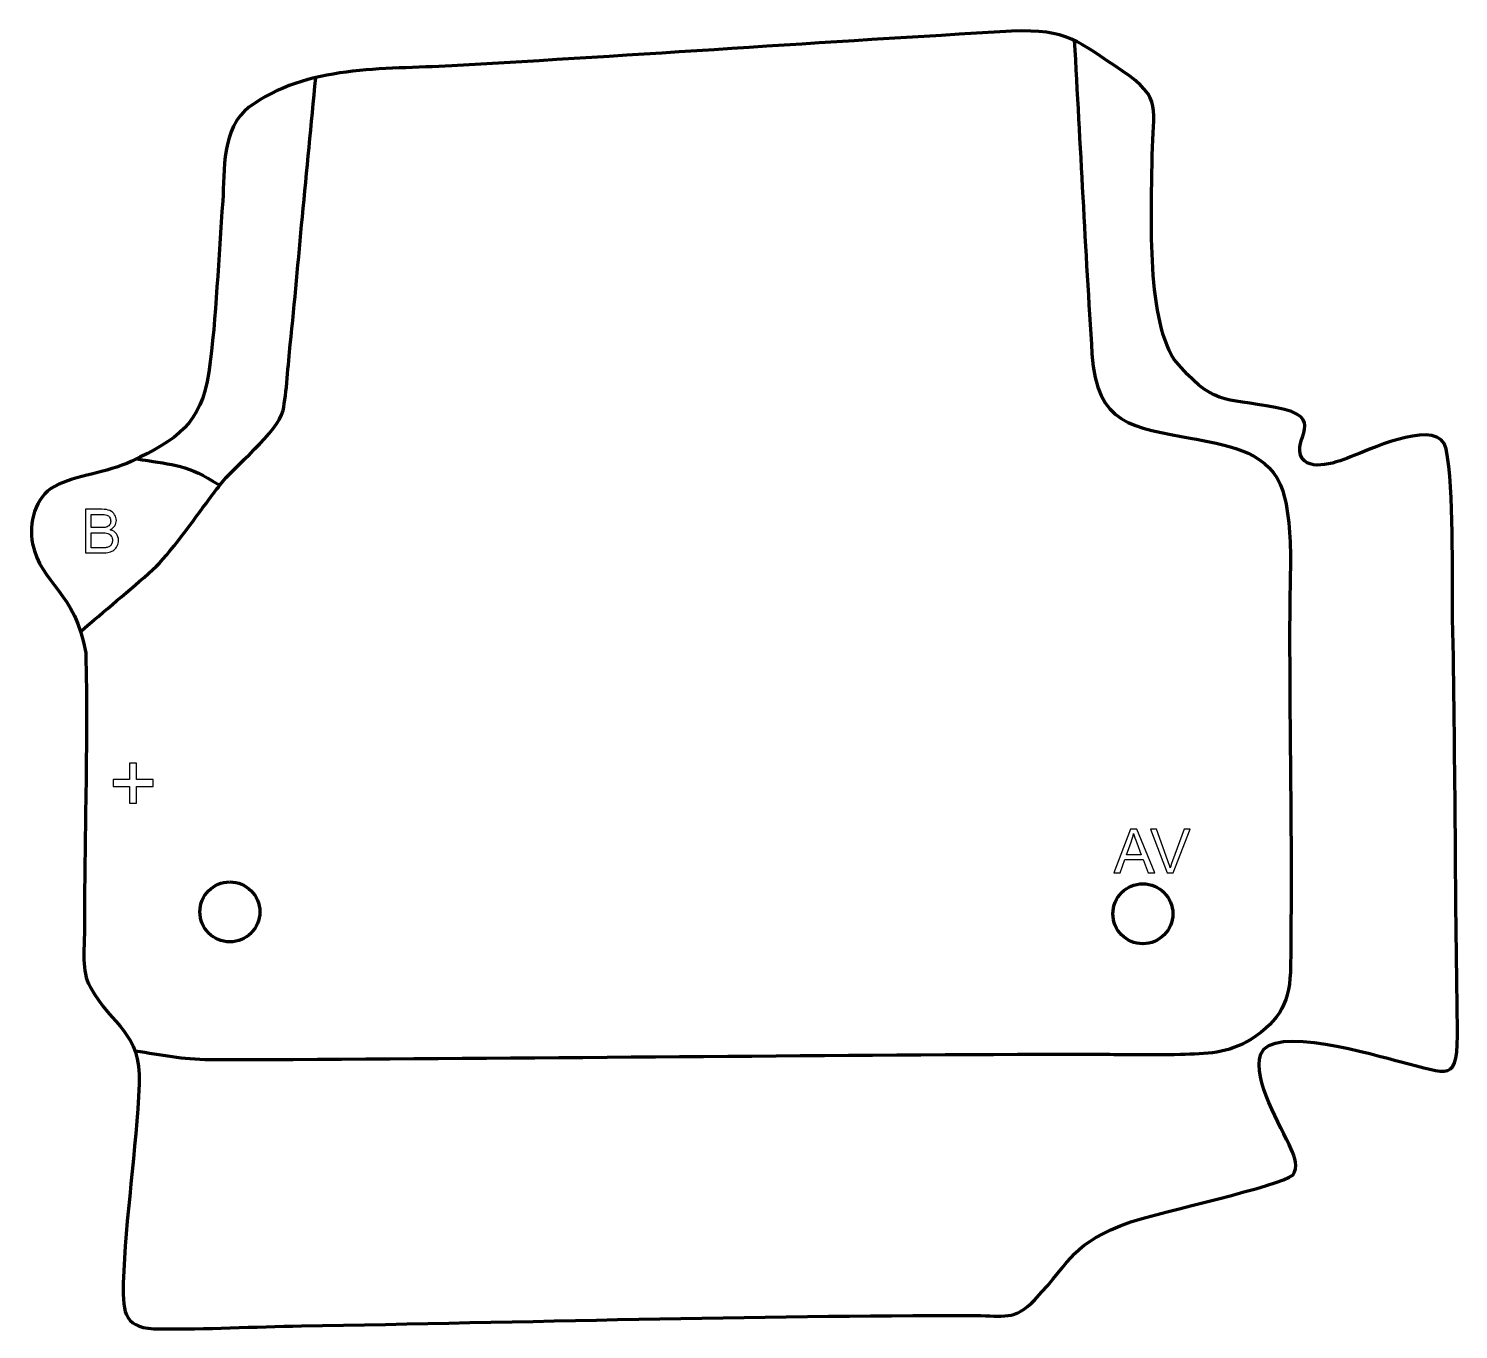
# Model space of a CAD drawing. Header units: millimetres. Extents: x -575 to 21, y 75 to 618.
import ezdxf

# ---------------------------------------------------------------- set-up
doc = ezdxf.new("R2010")
doc.units = ezdxf.units.MM
doc.header["$MEASUREMENT"] = 0
doc.layers.add('layer 2', color=7, linetype='Continuous')
doc.layers.add('layer 3', color=7, linetype='Continuous')

msp = doc.modelspace()

# ---------------------------------------------------------------- linework, layer by layer
at = {"layer": 'layer 2', "color": 242, "lineweight": 200}
for centre in [(-491.5299, 249.3175), (-110.7944, 248.5238)]:
    msp.add_ellipse(centre, major_axis=(0, 12.5), ratio=1, dxfattribs=at)
at = {"layer": 'layer 2', "color": 140, "lineweight": 158}
for points, knots in [([(-139.4078, 612.7038), (-136.9403, 569.1326), (-134.7836, 525.5469), (-132.011, 481.993), (-132.011, 481.993), (-130.1218, 452.4077), (-115.2024, 451.2815), (-90.1922, 446.7115), (-90.1922, 446.7115), (-90.1922, 446.7115), (-88.4701, 446.3968), (-88.4701, 446.3968), (-88.4701, 446.3968), (-74.205, 443.6999), (-57.1952, 440.5835), (-52.4532, 424.8), (-52.4532, 424.8), (-49.6119, 415.3427), (-49.1797, 403.8034), (-49.261, 393.9488), (-49.261, 393.9488), (-49.261, 393.9488), (-49.2729, 392.5112), (-49.2729, 392.5112), (-49.2729, 392.5112), (-49.3406, 387.0698), (-49.4998, 381.6311), (-49.5465, 376.1898), (-49.5465, 376.1898), (-49.7569, 336.4514), (-48.8737, 296.5013), (-48.9828, 256.6786), (-48.9828, 256.6786), (-49.01, 246.7112), (-49.0765, 236.7459), (-49.1863, 226.779), (-49.1863, 226.779), (-49.3608, 212.108), (-53.1962, 204.1932), (-65.8089, 196.1577), (-65.8089, 196.1577), (-75.1303, 190.2191), (-84.462, 190.1486), (-95.1052, 189.8011), (-95.1052, 189.8011), (-102.1326, 189.5713), (-109.1541, 189.6804), (-116.1825, 189.736), (-116.1825, 189.736), (-125.103, 189.7722), (-134.0162, 189.9163), (-142.9383, 189.9032), (-142.9383, 189.9032), (-250.3222, 189.4582), (-357.7013, 188.2495), (-465.0846, 187.6849), (-465.0846, 187.6849), (-476.6394, 187.6245), (-488.1915, 187.6073), (-499.7464, 187.6533), (-499.7464, 187.6533), (-511.5801, 187.704), (-519.6663, 189.5541), (-531.0904, 191.2955)], [0, 0, 0, 0, 0.05882353, 0.05882353, 0.05882353, 0.05882353, 0.11764706, 0.11764706, 0.11764706, 0.11764706, 0.17647059, 0.17647059, 0.17647059, 0.17647059, 0.23529412, 0.23529412, 0.23529412, 0.23529412, 0.29411765, 0.29411765, 0.29411765, 0.29411765, 0.35294118, 0.35294118, 0.35294118, 0.35294118, 0.41176471, 0.41176471, 0.41176471, 0.41176471, 0.47058824, 0.47058824, 0.47058824, 0.47058824, 0.52941176, 0.52941176, 0.52941176, 0.52941176, 0.58823529, 0.58823529, 0.58823529, 0.58823529, 0.64705882, 0.64705882, 0.64705882, 0.64705882, 0.70588235, 0.70588235, 0.70588235, 0.70588235, 0.76470588, 0.76470588, 0.76470588, 0.76470588, 0.82352941, 0.82352941, 0.82352941, 0.82352941, 0.88235294, 0.88235294, 0.88235294, 0.88235294, 1, 1, 1, 1]), ([(-553.7382, 366.2549), (-543.8165, 374.7508), (-533.3195, 383.3877), (-523.6264, 392.0445), (-523.6264, 392.0445), (-516.7181, 398.2143), (-506.3592, 413.2091), (-500.2803, 421.2285), (-500.2803, 421.2285), (-498.7751, 423.2141), (-497.27, 425.1998), (-495.7648, 427.1854), (-495.7648, 427.1854), (-489.9008, 434.9213), (-471.3403, 449.4278), (-469.3656, 458.3332), (-469.3656, 458.3332), (-467.7712, 465.5237), (-467.2596, 477.9027), (-466.3719, 485.8905), (-466.3719, 485.8905), (-464.4037, 503.5999), (-462.9674, 521.3744), (-461.2748, 539.1127), (-461.2748, 539.1127), (-459.4083, 558.4661), (-457.5515, 577.8206), (-455.7046, 597.1759)], [0, 0, 0, 0, 0.125, 0.125, 0.125, 0.125, 0.25, 0.25, 0.25, 0.25, 0.375, 0.375, 0.375, 0.375, 0.5, 0.5, 0.5, 0.5, 0.625, 0.625, 0.625, 0.625, 0.75, 0.75, 0.75, 0.75, 1, 1, 1, 1]), ([(-530.2884, 438.2483), (-517.4657, 435.9358), (-509.9686, 436.1097), (-498.5784, 428.9532), (-498.5784, 428.9532), (-498.5784, 428.9532), (-495.7648, 427.1854), (-495.7648, 427.1854)], [0, 0, 0, 0, 0.33333333, 0.33333333, 0.33333333, 0.33333333, 1, 1, 1, 1])]:
    msp.add_open_spline(points, degree=3, knots=knots, dxfattribs=at)
at = {"layer": 'layer 2', "color": 142}
for points, knots in [([(-551.7115, 398.9742), (-551.7115, 398.9742), (-551.7115, 417.1606), (-551.7115, 417.1606), (-551.7115, 417.1606), (-551.7115, 417.1606), (-544.8874, 417.1606), (-544.8874, 417.1606), (-544.8874, 417.1606), (-543.4988, 417.1606), (-542.3855, 416.9786), (-541.543, 416.6103), (-541.543, 416.6103), (-540.7048, 416.242), (-540.0487, 415.6747), (-539.5745, 414.9085), (-539.5745, 414.9085), (-539.0962, 414.1465), (-538.8591, 413.3464), (-538.8591, 412.5082), (-538.8591, 412.5082), (-538.8591, 411.7335), (-539.0708, 411.0011), (-539.4899, 410.3153), (-539.4899, 410.3153), (-539.909, 409.6295), (-540.544, 409.0749), (-541.3949, 408.6516), (-541.3949, 408.6516), (-540.2942, 408.3299), (-539.4475, 407.7795), (-538.8591, 407.0006), (-538.8591, 407.0006), (-538.2664, 406.2259), (-537.9701, 405.3073), (-537.9701, 404.2489), (-537.9701, 404.2489), (-537.9701, 403.3938), (-538.1521, 402.6022), (-538.512, 401.8698), (-538.512, 401.8698), (-538.8718, 401.1374), (-539.3163, 400.5744), (-539.8455, 400.1765), (-539.8455, 400.1765), (-540.3746, 399.7828), (-541.0393, 399.4822), (-541.8351, 399.279), (-541.8351, 399.279), (-542.6352, 399.0758), (-543.6131, 398.9742), (-544.7731, 398.9742), (-544.7731, 398.9742), (-544.7731, 398.9742), (-551.7115, 398.9742), (-551.7115, 398.9742)], [0, 0, 0, 0, 0.06666667, 0.06666667, 0.06666667, 0.06666667, 0.13333333, 0.13333333, 0.13333333, 0.13333333, 0.2, 0.2, 0.2, 0.2, 0.26666667, 0.26666667, 0.26666667, 0.26666667, 0.33333333, 0.33333333, 0.33333333, 0.33333333, 0.4, 0.4, 0.4, 0.4, 0.46666667, 0.46666667, 0.46666667, 0.46666667, 0.53333333, 0.53333333, 0.53333333, 0.53333333, 0.6, 0.6, 0.6, 0.6, 0.66666667, 0.66666667, 0.66666667, 0.66666667, 0.73333333, 0.73333333, 0.73333333, 0.73333333, 0.8, 0.8, 0.8, 0.8, 0.86666667, 0.86666667, 0.86666667, 0.86666667, 1, 1, 1, 1]), ([(-549.2985, 409.5152), (-549.2985, 409.5152), (-545.3657, 409.5152), (-545.3657, 409.5152), (-545.3657, 409.5152), (-544.2989, 409.5152), (-543.5327, 409.5872), (-543.0713, 409.7269), (-543.0713, 409.7269), (-542.4574, 409.9089), (-541.996, 410.2137), (-541.687, 410.637), (-541.687, 410.637), (-541.3779, 411.0604), (-541.2213, 411.5895), (-541.2213, 412.2288), (-541.2213, 412.2288), (-541.2213, 412.8341), (-541.3652, 413.3675), (-541.6573, 413.8247), (-541.6573, 413.8247), (-541.9452, 414.2862), (-542.3601, 414.6037), (-542.8977, 414.773), (-542.8977, 414.773), (-543.4353, 414.9423), (-544.3582, 415.027), (-545.6621, 415.027), (-545.6621, 415.027), (-545.6621, 415.027), (-549.2985, 415.027), (-549.2985, 415.027), (-549.2985, 415.027), (-549.2985, 415.027), (-549.2985, 409.5152), (-549.2985, 409.5152)], [0, 0, 0, 0, 0.1, 0.1, 0.1, 0.1, 0.2, 0.2, 0.2, 0.2, 0.3, 0.3, 0.3, 0.3, 0.4, 0.4, 0.4, 0.4, 0.5, 0.5, 0.5, 0.5, 0.6, 0.6, 0.6, 0.6, 0.7, 0.7, 0.7, 0.7, 0.8, 0.8, 0.8, 0.8, 1, 1, 1, 1]), ([(-549.2985, 401.1078), (-549.2985, 401.1078), (-544.7688, 401.1078), (-544.7688, 401.1078), (-544.7688, 401.1078), (-543.9899, 401.1078), (-543.4438, 401.1374), (-543.1263, 401.1967), (-543.1263, 401.1967), (-542.576, 401.2941), (-542.1103, 401.4592), (-541.7378, 401.692), (-541.7378, 401.692), (-541.3652, 401.9248), (-541.0604, 402.2635), (-540.8191, 402.708), (-540.8191, 402.708), (-540.5778, 403.1525), (-540.4593, 403.6647), (-540.4593, 404.2447), (-540.4593, 404.2447), (-540.4593, 404.9263), (-540.6329, 405.5147), (-540.9842, 406.0185), (-540.9842, 406.0185), (-541.3314, 406.5222), (-541.814, 406.8736), (-542.432, 407.0768), (-542.432, 407.0768), (-543.0459, 407.28), (-543.9349, 407.3816), (-545.0906, 407.3816), (-545.0906, 407.3816), (-545.0906, 407.3816), (-549.2985, 407.3816), (-549.2985, 407.3816), (-549.2985, 407.3816), (-549.2985, 407.3816), (-549.2985, 401.1078), (-549.2985, 401.1078)], [0, 0, 0, 0, 0.09090909, 0.09090909, 0.09090909, 0.09090909, 0.18181818, 0.18181818, 0.18181818, 0.18181818, 0.27272727, 0.27272727, 0.27272727, 0.27272727, 0.36363636, 0.36363636, 0.36363636, 0.36363636, 0.45454545, 0.45454545, 0.45454545, 0.45454545, 0.54545455, 0.54545455, 0.54545455, 0.54545455, 0.63636364, 0.63636364, 0.63636364, 0.63636364, 0.72727273, 0.72727273, 0.72727273, 0.72727273, 0.81818182, 0.81818182, 0.81818182, 0.81818182, 1, 1, 1, 1]), ([(-533.3424, 294.6848), (-533.3424, 294.6848), (-533.3424, 301.5993), (-533.3424, 301.5993), (-533.3424, 301.5993), (-533.3424, 301.5993), (-540.2215, 301.5993), (-540.2215, 301.5993), (-540.2215, 301.5993), (-540.2215, 301.5993), (-540.2215, 304.4921), (-540.2215, 304.4921), (-540.2215, 304.4921), (-540.2215, 304.4921), (-533.3424, 304.4921), (-533.3424, 304.4921), (-533.3424, 304.4921), (-533.3424, 304.4921), (-533.3424, 311.3712), (-533.3424, 311.3712), (-533.3424, 311.3712), (-533.3424, 311.3712), (-530.4143, 311.3712), (-530.4143, 311.3712), (-530.4143, 311.3712), (-530.4143, 311.3712), (-530.4143, 304.4921), (-530.4143, 304.4921), (-530.4143, 304.4921), (-530.4143, 304.4921), (-523.5351, 304.4921), (-523.5351, 304.4921), (-523.5351, 304.4921), (-523.5351, 304.4921), (-523.5351, 301.5993), (-523.5351, 301.5993), (-523.5351, 301.5993), (-523.5351, 301.5993), (-530.4143, 301.5993), (-530.4143, 301.5993), (-530.4143, 301.5993), (-530.4143, 301.5993), (-530.4143, 294.6848), (-530.4143, 294.6848), (-530.4143, 294.6848), (-530.4143, 294.6848), (-533.3424, 294.6848), (-533.3424, 294.6848)], [0, 0, 0, 0, 0.07692308, 0.07692308, 0.07692308, 0.07692308, 0.15384615, 0.15384615, 0.15384615, 0.15384615, 0.23076923, 0.23076923, 0.23076923, 0.23076923, 0.30769231, 0.30769231, 0.30769231, 0.30769231, 0.38461538, 0.38461538, 0.38461538, 0.38461538, 0.46153846, 0.46153846, 0.46153846, 0.46153846, 0.53846154, 0.53846154, 0.53846154, 0.53846154, 0.61538462, 0.61538462, 0.61538462, 0.61538462, 0.69230769, 0.69230769, 0.69230769, 0.69230769, 0.76923077, 0.76923077, 0.76923077, 0.76923077, 0.84615385, 0.84615385, 0.84615385, 0.84615385, 1, 1, 1, 1]), ([(-122.8715, 265.6244), (-122.8715, 265.6244), (-115.895, 283.8108), (-115.895, 283.8108), (-115.895, 283.8108), (-115.895, 283.8108), (-113.2491, 283.8108), (-113.2491, 283.8108), (-113.2491, 283.8108), (-113.2491, 283.8108), (-105.845, 265.6244), (-105.845, 265.6244), (-105.845, 265.6244), (-105.845, 265.6244), (-108.584, 265.6244), (-108.584, 265.6244), (-108.584, 265.6244), (-108.584, 265.6244), (-110.688, 271.1362), (-110.688, 271.1362), (-110.688, 271.1362), (-110.688, 271.1362), (-118.3461, 271.1362), (-118.3461, 271.1362), (-118.3461, 271.1362), (-118.3461, 271.1362), (-120.3188, 265.6244), (-120.3188, 265.6244), (-120.3188, 265.6244), (-120.3188, 265.6244), (-122.8715, 265.6244), (-122.8715, 265.6244)], [0, 0, 0, 0, 0.11111111, 0.11111111, 0.11111111, 0.11111111, 0.22222222, 0.22222222, 0.22222222, 0.22222222, 0.33333333, 0.33333333, 0.33333333, 0.33333333, 0.44444444, 0.44444444, 0.44444444, 0.44444444, 0.55555556, 0.55555556, 0.55555556, 0.55555556, 0.66666667, 0.66666667, 0.66666667, 0.66666667, 0.77777778, 0.77777778, 0.77777778, 0.77777778, 1, 1, 1, 1]), ([(-117.6391, 273.092), (-117.6391, 273.092), (-111.4415, 273.092), (-111.4415, 273.092), (-111.4415, 273.092), (-111.4415, 273.092), (-113.338, 278.1339), (-113.338, 278.1339), (-113.338, 278.1339), (-113.9095, 279.6664), (-114.3413, 280.9321), (-114.6419, 281.9312), (-114.6419, 281.9312), (-114.8917, 280.7459), (-115.2261, 279.5817), (-115.6452, 278.4302), (-115.6452, 278.4302), (-115.6452, 278.4302), (-117.6391, 273.092), (-117.6391, 273.092)], [0, 0, 0, 0, 0.16666667, 0.16666667, 0.16666667, 0.16666667, 0.33333333, 0.33333333, 0.33333333, 0.33333333, 0.5, 0.5, 0.5, 0.5, 0.66666667, 0.66666667, 0.66666667, 0.66666667, 1, 1, 1, 1]), ([(-100.638, 265.6244), (-100.638, 265.6244), (-107.6653, 283.8108), (-107.6653, 283.8108), (-107.6653, 283.8108), (-107.6653, 283.8108), (-105.0576, 283.8108), (-105.0576, 283.8108), (-105.0576, 283.8108), (-105.0576, 283.8108), (-100.3332, 270.5943), (-100.3332, 270.5943), (-100.3332, 270.5943), (-99.9564, 269.536), (-99.6347, 268.5454), (-99.3807, 267.6183), (-99.3807, 267.6183), (-99.1013, 268.6131), (-98.7753, 269.6037), (-98.4028, 270.5943), (-98.4028, 270.5943), (-98.4028, 270.5943), (-93.5006, 283.8108), (-93.5006, 283.8108), (-93.5006, 283.8108), (-93.5006, 283.8108), (-91.0453, 283.8108), (-91.0453, 283.8108), (-91.0453, 283.8108), (-91.0453, 283.8108), (-98.1361, 265.6244), (-98.1361, 265.6244), (-98.1361, 265.6244), (-98.1361, 265.6244), (-100.638, 265.6244), (-100.638, 265.6244)], [0, 0, 0, 0, 0.1, 0.1, 0.1, 0.1, 0.2, 0.2, 0.2, 0.2, 0.3, 0.3, 0.3, 0.3, 0.4, 0.4, 0.4, 0.4, 0.5, 0.5, 0.5, 0.5, 0.6, 0.6, 0.6, 0.6, 0.7, 0.7, 0.7, 0.7, 0.8, 0.8, 0.8, 0.8, 1, 1, 1, 1])]:
    msp.add_open_spline(points, degree=3, knots=knots, dxfattribs=at)
at = {"layer": 'layer 3', "color": 242, "lineweight": 158}
msp.add_open_spline([(-97.7374, 479.648), (-81.5042, 460.3499), (-77.7526, 463.8404), (-55.4261, 459.6625), (-55.4261, 459.6625), (-33.0824, 455.4813), (-49.3051, 446.6161), (-44.3509, 438.3406), (-44.3509, 438.3406), (-39.5501, 432.3817), (-27.4366, 437.7623), (-21.7229, 439.9865), (-21.7229, 439.9865), (-14.6486, 442.8342), (13.1224, 455.3631), (15.6508, 442.4306), (15.6508, 442.4306), (19.1227, 424.6717), (18.0223, 390.704), (18.3909, 371.5269), (18.3909, 371.5269), (19.5501, 315.0104), (19.4561, 258.5588), (20.3808, 202.0947), (20.3808, 202.0947), (20.7962, 176.7683), (17.032, 182.1341), (-3.591, 186.8908), (-3.591, 186.8908), (-13.3133, 189.3502), (-57.3153, 202.7457), (-61.6136, 189.9579), (-61.6136, 189.9579), (-65.2365, 179.1794), (-53.1083, 160.1809), (-48.9551, 150.3959), (-48.9551, 150.3959), (-47.4722, 146.902), (-45.8756, 142.9364), (-48.2916, 139.5828), (-48.2916, 139.5828), (-53.5227, 135.0459), (-103.2718, 124.3033), (-115.8361, 120.0711), (-115.8361, 120.0711), (-141.048, 110.7384), (-139.3695, 105.0473), (-155.8941, 87.5661), (-155.8941, 87.5661), (-164.2597, 78.7162), (-168.97, 81.01), (-180.4931, 81.0308), (-180.4931, 81.0308), (-273.887, 81.1435), (-368.1848, 78.2232), (-461.6631, 76.7209), (-461.6631, 76.7209), (-481.1345, 76.383), (-501.6071, 75.2316), (-520.92, 75.4217), (-520.92, 75.4217), (-535.1147, 75.5613), (-536.3779, 81.162), (-535.9521, 94.5374), (-535.9521, 94.5374), (-535.0864, 121.7349), (-530.5793, 149.9792), (-529.2886, 177.5838), (-529.2886, 177.5838), (-528.6885, 199.5301), (-540.3497, 201.0351), (-549.8022, 218.0498), (-549.8022, 218.0498), (-553.5036, 224.7124), (-552.1726, 233.6555), (-552.1827, 241.2907), (-552.1827, 241.2907), (-552.2339, 279.7631), (-550.6582, 318.9727), (-551.6149, 357.2762), (-551.6149, 357.2762), (-555.6845, 382.6343), (-570.6024, 386.3469), (-573.7799, 402.7328), (-573.7799, 402.7328), (-575.4562, 411.3777), (-572.9795, 422.146), (-564.6753, 426.7443), (-564.6753, 426.7443), (-555.403, 431.4607), (-543.3283, 432.2343), (-532.4674, 437.2076), (-532.4674, 437.2076), (-513.6982, 446.0901), (-503.5554, 452.712), (-500.2873, 474.3705), (-500.2873, 474.3705), (-496.9977, 497.4649), (-496.446, 522.2561), (-494.5005, 545.7222), (-494.5005, 545.7222), (-493.7641, 558.5237), (-494.9719, 576.1826), (-483.5899, 584.7889), (-483.5899, 584.7889), (-459.4684, 602.4898), (-427.6678, 600.4687), (-398.9837, 602.0835), (-398.9837, 602.0835), (-321.1361, 606.4753), (-243.3339, 612.0678), (-165.5237, 616.474), (-165.5237, 616.474), (-142.0694, 617.5954), (-137.8685, 612.2435), (-119.3544, 599.9209), (-119.3544, 599.9209), (-102.0846, 588.4264), (-106.7568, 583.9327), (-106.9074, 564.7125), (-106.9074, 564.7125), (-107.0802, 542.6669), (-109.5686, 497.8882), (-97.7374, 479.648)], degree=3, knots=[0, 0, 0, 0, 0.03125, 0.03125, 0.03125, 0.03125, 0.0625, 0.0625, 0.0625, 0.0625, 0.09375, 0.09375, 0.09375, 0.09375, 0.125, 0.125, 0.125, 0.125, 0.15625, 0.15625, 0.15625, 0.15625, 0.1875, 0.1875, 0.1875, 0.1875, 0.21875, 0.21875, 0.21875, 0.21875, 0.25, 0.25, 0.25, 0.25, 0.28125, 0.28125, 0.28125, 0.28125, 0.3125, 0.3125, 0.3125, 0.3125, 0.34375, 0.34375, 0.34375, 0.34375, 0.375, 0.375, 0.375, 0.375, 0.40625, 0.40625, 0.40625, 0.40625, 0.4375, 0.4375, 0.4375, 0.4375, 0.46875, 0.46875, 0.46875, 0.46875, 0.5, 0.5, 0.5, 0.5, 0.53125, 0.53125, 0.53125, 0.53125, 0.5625, 0.5625, 0.5625, 0.5625, 0.59375, 0.59375, 0.59375, 0.59375, 0.625, 0.625, 0.625, 0.625, 0.65625, 0.65625, 0.65625, 0.65625, 0.6875, 0.6875, 0.6875, 0.6875, 0.71875, 0.71875, 0.71875, 0.71875, 0.75, 0.75, 0.75, 0.75, 0.78125, 0.78125, 0.78125, 0.78125, 0.8125, 0.8125, 0.8125, 0.8125, 0.84375, 0.84375, 0.84375, 0.84375, 0.875, 0.875, 0.875, 0.875, 0.90625, 0.90625, 0.90625, 0.90625, 0.9375, 0.9375, 0.9375, 0.9375, 1, 1, 1, 1], dxfattribs=at)

doc.saveas('drawing.dxf')
